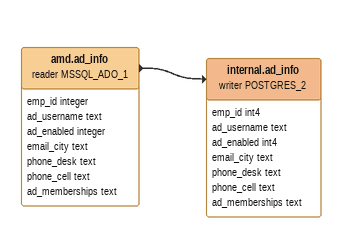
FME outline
amd.ad_info (reader MSSQL_ADO_1)
    attributes: emp_id integer, ad_username text, ad_enabled integer, email_city text, phone_desk text, phone_cell text, ad_memberships text
    -> internal.ad_info (writer POSTGRES_2)
internal.ad_info (writer POSTGRES_2)
    attributes: emp_id int4, ad_username text, ad_enabled int4, email_city text, phone_desk text, phone_cell text, ad_memberships text
